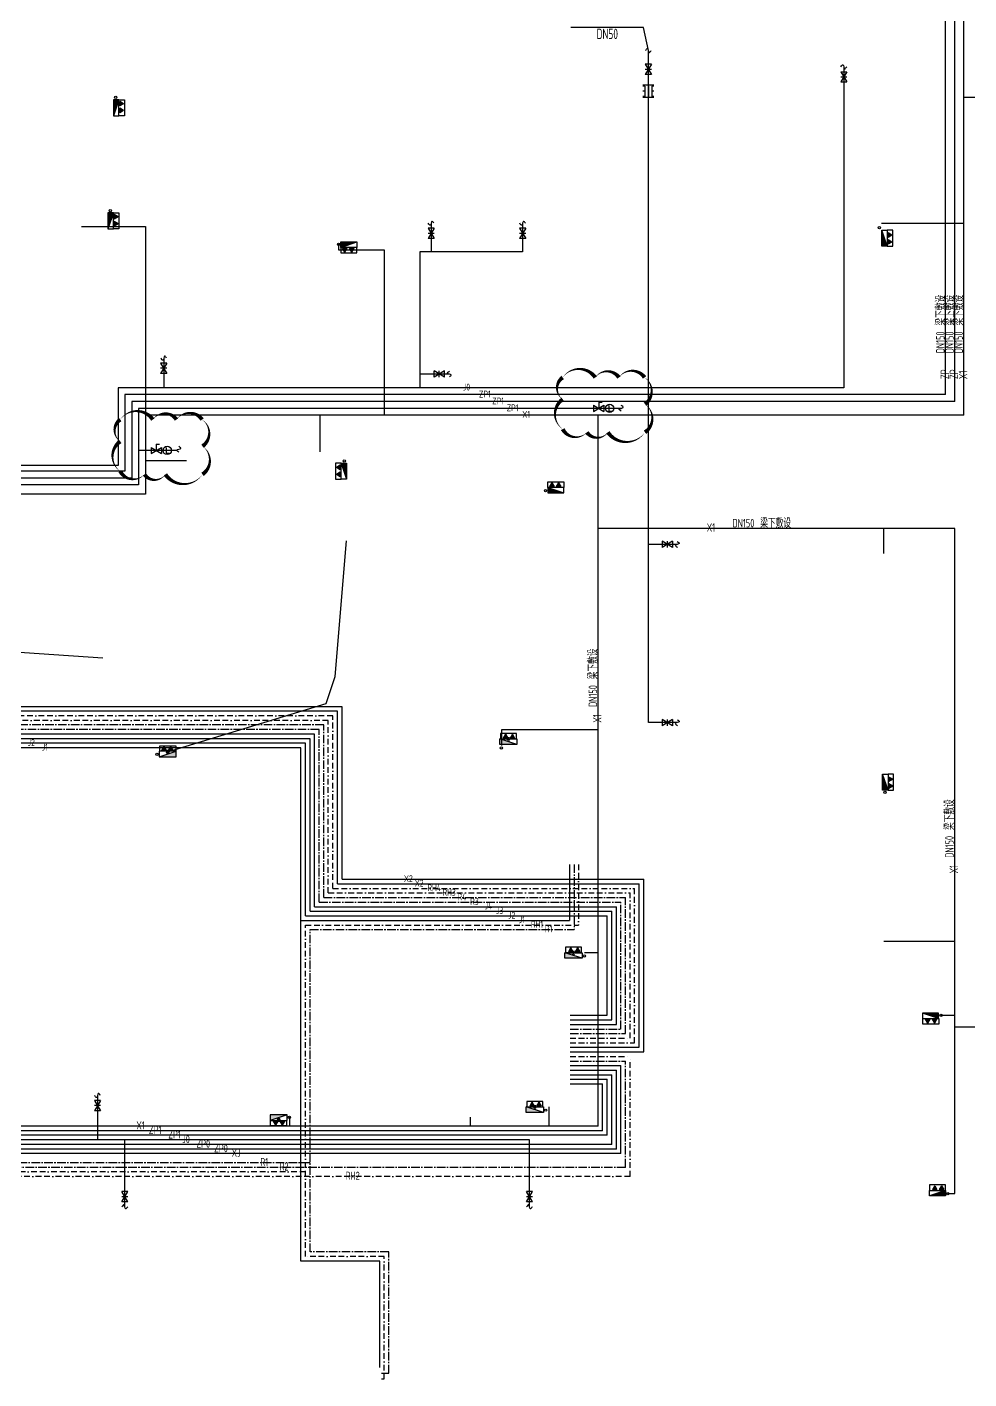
# Model space of a CAD drawing. Extents: x 2846332837 to 2848710837, y 2099491259 to 2101191259.
# Drawn here: x 2847434919 to 2847476124, y 2100081030 to 2100140166 of the extents above; entities that cross this region are included whole.
import ezdxf

# ---------------------------------------------------------------- set-up
doc = ezdxf.new("R2010")
doc.units = 0
doc.header["$LTSCALE"] = 500
doc.header["$MEASUREMENT"] = 0
for name, pattern in [('BORDER', [1.75, 0.5, -0.25, 0.5, -0.25, 0, -0.25]), ('CENTER2', [1.125, 0.75, -0.125, 0.125, -0.125]), ('CONTINOUS', [0])]:
    doc.linetypes.add(name, pattern=pattern)
doc.layers.get('0').update_dxf_attribs({"color": 9, "linetype": 'CONTINUOUS'})
doc.layers.get('DEFPOINTS').update_dxf_attribs({"color": 9, "linetype": 'CONTINUOUS'})
for name, color, linetype in [('W-BUSH', 231, 'CONTINUOUS'), ('W-FRPT-HYDT', 140, 'CONTINUOUS'), ('W-FRPT-HYDT-DIMS', 61, 'CONTINUOUS'), ('W-FRPT-HYDT-EQPM', 60, 'CONTINUOUS'), ('W-FRPT-HYDT-PIPE', 1, 'CONTINUOUS'), ('W-FRPT-SPRL-EQPM', 60, 'CONTINUOUS'), ('W-FRPT-SPRL-PIPE', 2, 'CONTINUOUS'), ('W-RAIN-NOTE', 60, 'CONTINUOUS'), ('W-WSUP-COOL-PIPE', 3, 'CONTINUOUS'), ('W-WSUP-DIMS', 41, 'CONTINUOUS'), ('W-WSUP-EQPM', 40, 'CONTINUOUS'), ('W-WSUP-HOT-PIPE', 6, 'CENTER2'), ('W-WSUP-HOTR-PIPE', 2, 'BORDER')]:
    doc.layers.add(name, color=color, linetype=linetype)
doc.styles.add('TH-STYLE3', font='tssdeng.shx', dxfattribs={"width": 0.7, "bigfont": 'tssdchn.shx'})

# ---------------------------------------------------------------- blocks, each defined once
blk = doc.blocks.new('水流指示器')
for p, q in [((-29, 82), (-29, -78)), ((-29, -78), (67, -78))]:
    blk.add_line(p, q)
blk.add_circle((0, 0), 120)
blk = doc.blocks.new('遥控信号阀')
for p, q in [((0, 90), (0, -90)), ((0, 90), (300, -90)), ((0, -90), (300, 90)), ((150, 180), (150, 0)), ((150, 180), (246, 180)), ((300, 90), (300, -90))]:
    blk.add_line(p, q)
blk = doc.blocks.new('*U14')
at = {"layer": 'DEFPOINTS'}
blk.add_lwpolyline([(56982, -10422, 0, 120, -0.520567), (57933, -10422, 0, 120, -0.520567), (58622, -10422, 0, 120, -0.520567), (59369, -10422, 0, 120, -0.520567), (59382, -11199, 0, 120, -0.520567), (59382, -12020, 0, 120, -0.520567), (58298, -12022, 0, 120, -0.520567), (57688, -12022, 0, 120, -0.520567), (56982, -11929, 0, 120, -0.520567), (56982, -11059, 0, 120, -0.520567)], format="xyseb", close=True, dxfattribs=at)
at = {"layer": 'W-FRPT-SPRL-PIPE'}
blk.add_line((58182, -11322), (58232, -11322), dxfattribs=at)
at = {"layer": 'W-FRPT-HYDT-EQPM'}
for name, p in [('遥控信号阀', (57882, -11322)), ('水流指示器', (58352, -11322))]:
    blk.add_blockref(name, p, dxfattribs=at)
blk = doc.blocks.new('闸阀')
for p, q in [((0, 90), (0, -90)), ((0, 90), (300, -90)), ((0, -90), (300, 90)), ((150, 90), (150, -90)), ((300, 90), (300, -90))]:
    blk.add_line(p, q)
blk = doc.blocks.new('室内消火栓平面1')
blk.add_hatch(color=256).paths.add_polyline_path([(0, 240), (700, 0), (0, 0)])
for p, q in [((0, 240), (0, 0)), ((700, 240), (0, 240)), ((0, 240), (700, 0)), ((0, 0), (700, 0)), ((700, 0), (700, 240))]:
    blk.add_line(p, q)
blk = doc.blocks.new('y6y5')
at = {"layer": 'W-FRPT-HYDT', "linetype": 'CONTINOUS'}
h = blk.add_hatch(dxfattribs=at)
h.set_pattern_fill('ANSI31', color=256, scale=150, angle=89.68542, style=0)
h.set_pattern_definition([(224.6854154676, (-6344295281.336, -1561614377.398), (-13.185257763027, 13.330846849414), [])])
h.paths.add_polyline_path([(82037, 131854), (82111, 131854), (82111, 131922), (82037, 131922)])
h = blk.add_hatch(dxfattribs=at)
h.set_pattern_fill('ANSI31', color=256, scale=150, angle=89.68542, style=0)
h.set_pattern_definition([(134.6854154676, (-6344299508.704, -1562384306.763), (-13.330846849414, -13.185257763027), [])])
h.paths.add_polyline_path([(82411, 131854), (82337, 131854), (82337, 131922), (82411, 131922)])
for p, q in [((82074, 132003), (81974, 131830)), ((82074, 132003), (82174, 131830)), ((82374, 132003), (82274, 131830)), ((82374, 132003), (82474, 131830)), ((82174, 131830), (81974, 131830)), ((82274, 131830), (82474, 131830))]:
    blk.add_line(p, q, dxfattribs=at)
for points in [[(82549, 131796), (82549, 132036), (81849, 132036), (81849, 131796)], [(82037, 131854), (82111, 131854), (82111, 131922), (82037, 131922)], [(82411, 131854), (82337, 131854), (82337, 131922), (82411, 131922)]]:
    blk.add_lwpolyline(points, close=True, dxfattribs=at)
blk = doc.blocks.new('t45454')
at = {"layer": 'W-FRPT-HYDT'}
blk.add_hatch(color=256, dxfattribs=at).paths.add_polyline_path([(76339, 63855), (75589, 63615), (76339, 63615), (76339, 63615)])
for p, q in [((75914, 63905), (76014, 63905)), ((75964, 63805), (75964, 63905)), ((75589, 63855), (75589, 63615)), ((76339, 63855), (75589, 63855)), ((75589, 63615), (76339, 63855)), ((75589, 63615), (76339, 63615)), ((76339, 63615), (76339, 63855))]:
    blk.add_line(p, q, dxfattribs=at)
blk.add_circle((75964, 63805), 50, dxfattribs=at)
blk = doc.blocks.new('*U12')
for p, q in [((160, 30), (-160, 30)), ((-100, 0), (-160, 0)), ((-100, 0), (-100, -300)), ((100, 0), (100, -300)), ((160, 0), (100, 0)), ((-100, -150), (-160, -150)), ((-100, -300), (-160, -300)), ((160, -330), (-160, -330)), ((160, -150), (100, -150)), ((160, -300), (100, -300))]:
    blk.add_line(p, q)
at = {"layer": 'DEFPOINTS'}
blk.add_line((0, 0), (0, -300), dxfattribs=at)

msp = doc.modelspace()

# ---------------------------------------------------------------- linework, layer by layer
for points in [[(2847426218.441119, 2100117686.758123), (2847428998.441099, 2100113202.277938), (2847438237.558028, 2100112575.875037)], [(2847441025.543404, 2100108451.416992), (2847448008.966699, 2100110579.108849), (2847448399.479708, 2100111752.84606), (2847448898.441065, 2100117686.758174)]]:
    msp.add_lwpolyline(points)
at = {"layer": 'W-FRPT-HYDT-DIMS'}
for points in [[(2847461892.436706, 2100140152.312319), (2847458704.443412, 2100140152.312303)], [(2847462098.441089, 2100139136.758087), (2847461892.436706, 2100140152.312319)]]:
    msp.add_lwpolyline(points, dxfattribs=at)
at = {"layer": 'W-FRPT-HYDT-EQPM'}
for centre in [(2847438798.44107, 2100137086.757786), (2847438558.441076, 2100132136.75771), (2847472208.208362, 2100131386.757516), (2847448548.481929, 2100130666.750612), (2847448798.441045, 2100121186.758156), (2847457598.480612, 2100119886.758107), (2847455668.158969, 2100108629.614748), (2847440598.441128, 2100108346.758156), (2847472448.441057, 2100106685.501796), (2847459298.441101, 2100099536.757939), (2847474898.44107, 2100096936.758015), (2847457607.906371, 2100092786.758111), (2847446398.441064, 2100092476.991637), (2847475198.441067, 2100089136.759596)]:
    msp.add_circle(centre, 50, dxfattribs=at)
at = {"layer": 'W-FRPT-HYDT-PIPE'}
msp.add_line((2847440098.441075, 2100119736.758143), (2847399198.435919, 2100119736.758147), dxfattribs=at)
for points in [[(2847475898.441103, 2100123186.758099), (2847475898.441107, 2100192636.758128)], [(2847476998.441069, 2100137086.758115), (2847475898.441103, 2100137086.758115)], [(2847437298.44109, 2100131436.758089), (2847438798.441089, 2100131436.758089), (2847440098.441076, 2100131436.75809)], [(2847440098.441077, 2100131436.75809), (2847440098.441075, 2100119736.758142)], [(2847472301.132143, 2100131583.643159), (2847475898.441103, 2100131583.643159)], [(2847448548.481928, 2100130666.750612), (2847448548.481928, 2100130466.750612), (2847448548.481927, 2100130416.750612), (2847450548.481926, 2100130416.750612), (2847450548.481925, 2100123186.7581)], [(2847475898.441103, 2100123186.758098), (2847440098.441076, 2100123186.758101)], [(2847447748.440646, 2100121586.758119), (2847447748.440646, 2100123186.7581)], [(2847459898.441079, 2100093936.75995), (2847459898.441081, 2100123186.758099)], [(2847441898.44107, 2100121186.758113), (2847440098.441075, 2100121186.758114)], [(2847475498.44105, 2100118236.758104), (2847459898.441081, 2100118236.758106)], [(2847472398.441169, 2100117136.758146), (2847472398.441169, 2100118236.758105)], [(2847475498.441049, 2100089136.759596), (2847475498.44105, 2100118236.758104)], [(2847448498.441086, 2100110236.758135), (2847428398.441103, 2100110236.758136)], [(2847448698.441085, 2100110436.758134), (2847428598.441102, 2100110436.758136)], [(2847448498.441085, 2100102686.758105), (2847448498.441085, 2100110236.758134)], [(2847448698.441085, 2100102886.758106), (2847448698.441085, 2100110436.758134)], [(2847455689.657069, 2100108734.472378), (2847455689.657069, 2100109434.472378), (2847459898.44108, 2100109434.472378)], [(2847448698.441084, 2100102886.758106), (2847461898.441084, 2100102886.758104)], [(2847461898.441083, 2100095336.759987), (2847461898.441084, 2100102886.758104)], [(2847448498.441084, 2100102686.758106), (2847461698.441084, 2100102686.758104)], [(2847461698.441083, 2100095536.759986), (2847461698.441084, 2100102686.758104)], [(2847472398.441062, 2100100186.758137), (2847475498.441067, 2100100186.758136)], [(2847459298.441101, 2100099686.75808), (2847459898.44108, 2100099686.75808)], [(2847474898.44107, 2100096936.758015), (2847475498.441049, 2100096936.758015)], [(2847475498.441049, 2100096436.758014), (2847495598.44106, 2100096436.758013)], [(2847458673.441072, 2100095336.759988), (2847461898.441083, 2100095336.759987)], [(2847458673.441073, 2100095536.759988), (2847461698.441083, 2100095536.759987)], [(2847459898.441084, 2100092086.758148), (2847459898.441084, 2100093936.75995)], [(2847457748.441084, 2100092936.758107), (2847457748.441083, 2100092086.758148)], [(2847446398.441073, 2100092476.758092), (2847446398.441072, 2100092086.75815)], [(2847454298.441086, 2100092476.758091), (2847454298.441086, 2100092086.758149)], [(2847459898.441084, 2100092086.758149), (2847399798.435917, 2100092086.758156)], [(2847475198.441066, 2100089136.759596), (2847475498.441066, 2100089136.759596)]]:
    msp.add_lwpolyline(points, dxfattribs=at)
at = {"layer": 'W-FRPT-SPRL-EQPM'}
for points in [[(2847461975.370419, 2100139140.488058, 0), (2847462060.008357, 2100139227.669471), (2847462134.679846, 2100139053.275274), (2847462226.796116, 2100139142.966407, 0)], [(2847470525.3704, 2100138428.166504, 0), (2847470610.008338, 2100138515.347917), (2847470684.679828, 2100138340.953719), (2847470776.796098, 2100138430.644853, 0)], [(2847452721.511769, 2100131580.830325, 0), (2847452636.873831, 2100131668.011738), (2847452562.202343, 2100131493.61754), (2847452470.086072, 2100131583.308674, 0)], [(2847456721.511799, 2100131580.830151, 0), (2847456636.873861, 2100131668.011564), (2847456562.202372, 2100131493.617366), (2847456470.086102, 2100131583.3085, 0)], [(2847441021.51174, 2100125680.767616, 0), (2847440936.873802, 2100125767.949028), (2847440862.202312, 2100125593.554832), (2847440770.086043, 2100125683.245965, 0)], [(2847453392.450616, 2100124863.687444, 0), (2847453479.632029, 2100124948.325382), (2847453305.237832, 2100125022.996871), (2847453394.928966, 2100125115.113141, 0)], [(2847460911.039647, 2100123363.687426, 0), (2847460823.858235, 2100123448.325365, 0), (2847460998.252432, 2100123522.996854, 0), (2847460908.561299, 2100123615.113123, 0)], [(2847441555.183434, 2100121575.64343, 0), (2847441468.002022, 2100121660.28137, 0), (2847441642.396219, 2100121734.952857, 0), (2847441552.705087, 2100121827.069127, 0)], [(2847463364.849459, 2100117659.828832, 0), (2847463452.030872, 2100117575.190894), (2847463277.636674, 2100117500.519405), (2847463367.327808, 2100117408.403134, 0)], [(2847463364.849445, 2100109863.76802, 0), (2847463452.030858, 2100109779.130082), (2847463277.636661, 2100109704.458593), (2847463367.327794, 2100109612.342323, 0)], [(2847438121.509357, 2100093430.767613, 0), (2847438036.871419, 2100093517.949026), (2847437962.199931, 2100093343.554829), (2847437870.083661, 2100093433.245962, 0)], [(2847439321.511786, 2100088561.109556, 0), (2847439236.873847, 2100088473.928143), (2847439162.202358, 2100088648.32234), (2847439070.086088, 2100088558.631207, 0)], [(2847457021.511772, 2100088561.109498, 0), (2847456936.873834, 2100088473.928086), (2847456862.202344, 2100088648.322282), (2847456770.086075, 2100088558.631149, 0)]]:
    msp.add_spline(points, degree=3, dxfattribs=at)
at = {"layer": 'W-FRPT-SPRL-PIPE'}
for points in [[(2847475098.441102, 2100124086.758096), (2847475098.441107, 2100207701.436165)], [(2847475498.441103, 2100123786.758096), (2847475498.441106, 2100192236.758128)], [(2847439198.441076, 2100124086.758098), (2847439198.441075, 2100120736.758142)], [(2847475098.441103, 2100124086.758095), (2847439198.441077, 2100124086.758098)], [(2847439498.441075, 2100123786.758099), (2847439498.441074, 2100120436.758142)], [(2847475498.441103, 2100123786.758096), (2847439498.441075, 2100123786.758099)], [(2847439798.441076, 2100123486.7581), (2847439798.441074, 2100120136.758142)], [(2847460914.769619, 2100123486.758098), (2847439798.441076, 2100123486.7581)], [(2847441470.482809, 2100121644.508386), (2847439798.441073, 2100121644.508386)], [(2847439198.441074, 2100120736.758142), (2847397098.435917, 2100120736.758146)], [(2847439498.441074, 2100120436.758142), (2847397398.435918, 2100120436.758146)], [(2847439798.441074, 2100120136.758142), (2847397698.435919, 2100120136.758146)], [(2847458673.441071, 2100094536.759991), (2847460698.441083, 2100094536.75999)], [(2847460698.441083, 2100091086.758147), (2847460698.441083, 2100094536.75999)], [(2847458673.44107, 2100094136.759991), (2847460298.441083, 2100094136.75999)], [(2847458673.441071, 2100094336.759991), (2847460498.441083, 2100094336.75999)], [(2847458673.441076, 2100093936.759949), (2847460098.441083, 2100093936.759949)], [(2847460098.441083, 2100091886.758147), (2847460098.441083, 2100093936.759949)], [(2847460298.441083, 2100091686.758147), (2847460298.441083, 2100094136.75999)], [(2847460498.441083, 2100091286.758147), (2847460498.441083, 2100094336.75999)], [(2847460098.441083, 2100091886.758147), (2847397698.435918, 2100091886.758155)], [(2847460298.441082, 2100091686.758147), (2847397998.435916, 2100091686.758154)], [(2847460498.441083, 2100091286.758147), (2847398598.435917, 2100091286.758154)], [(2847460698.441083, 2100091086.758147), (2847398898.435917, 2100091086.758153)]]:
    msp.add_lwpolyline(points, dxfattribs=at)
at = {"layer": 'W-WSUP-COOL-PIPE'}
for p, q in [((2847470648.441071, 2100138424.436534), (2847470648.441041, 2100124386.758096)), ((2847447498.441086, 2100101686.758106), (2847447498.441086, 2100109236.758133))]:
    msp.add_line(p, q, dxfattribs=at)
for points in [[(2847462098.441088, 2100109740.697349), (2847462098.441089, 2100139136.758088)], [(2847452598.441098, 2100131577.100352), (2847452598.441098, 2100130336.758132)], [(2847456598.441128, 2100131577.100178), (2847456598.441128, 2100130336.758132)], [(2847456598.441125, 2100130336.758132), (2847452098.4411, 2100130336.758132)], [(2847452098.441104, 2100130336.758132), (2847452098.441103, 2100124386.758075)], [(2847440898.441069, 2100125677.037643), (2847440898.441069, 2100124386.758098)], [(2847453388.720631, 2100124986.758118), (2847452098.441103, 2100124986.758118)], [(2847470648.441041, 2100124386.758096), (2847438898.441074, 2100124386.758099)], [(2847438898.441076, 2100124386.758098), (2847438898.441075, 2100120986.758141)], [(2847438898.441071, 2100120986.758141), (2847389269.941033, 2100120986.758145)], [(2847463361.119488, 2100117536.758161), (2847462098.441088, 2100117536.758161)], [(2847463361.119474, 2100109740.697349), (2847462098.441074, 2100109740.697349)], [(2847447498.441086, 2100109236.758133), (2847427798.441103, 2100109236.758135)], [(2847447298.441086, 2100109036.758132), (2847427998.441104, 2100109036.758134)], [(2847447098.441086, 2100108836.758132), (2847428198.441103, 2100108836.758134)], [(2847447098.441086, 2100101286.758105), (2847447098.441086, 2100108836.758132)], [(2847447298.441085, 2100101486.758104), (2847447298.441086, 2100109036.758132)], [(2847446898.441086, 2100108636.758132), (2847428398.441104, 2100108636.758133)], [(2847446898.441084, 2100086186.758178), (2847446898.441086, 2100108636.758132)], [(2847458648.441085, 2100103536.759972), (2847458648.441085, 2100101086.758103)], [(2847447498.441086, 2100101686.758106), (2847460698.441083, 2100101686.758104)], [(2847460698.441083, 2100096536.759988), (2847460698.441084, 2100101686.758104)], [(2847446898.441085, 2100101086.758104), (2847458648.441085, 2100101086.758103)], [(2847447098.441086, 2100101286.758104), (2847460298.441083, 2100101286.758103)], [(2847447298.441084, 2100101486.758105), (2847460498.441084, 2100101486.758103)], [(2847460298.441084, 2100096936.759987), (2847460298.441084, 2100101286.758103)], [(2847460498.441083, 2100096736.759987), (2847460498.441084, 2100101486.758103)], [(2847458673.441079, 2100096936.759988), (2847460298.441083, 2100096936.759987)], [(2847458673.441077, 2100096536.759988), (2847460698.441083, 2100096536.759987)], [(2847458673.441078, 2100096736.759988), (2847460498.441083, 2100096736.759987)], [(2847458673.441071, 2100094736.75999), (2847460898.441083, 2100094736.759989)], [(2847460898.441083, 2100090886.758147), (2847460898.441083, 2100094736.759989)], [(2847437998.438686, 2100093427.03764), (2847437998.438686, 2100091486.75815)], [(2847456898.441099, 2100091486.758148), (2847423498.441116, 2100091486.758143)], [(2847439198.441113, 2100088564.839534), (2847439198.441113, 2100091486.758155)], [(2847456898.4411, 2100088564.839476), (2847456898.4411, 2100091486.758098)], [(2847460898.441083, 2100090886.758147), (2847399648.435915, 2100090886.758153)], [(2847450348.446504, 2100086186.758177), (2847446898.441084, 2100086186.758178)], [(2847450348.446505, 2100081528.522837), (2847450348.446505, 2100086186.758177)]]:
    msp.add_lwpolyline(points, dxfattribs=at)
at = {"layer": 'W-WSUP-HOT-PIPE', "color": 6}
msp.add_line((2847461098.441082, 2100090286.758147), (2847407498.44114, 2100090286.758152), dxfattribs=at)
for points in [[(2847447698.441086, 2100109436.758134), (2847427598.441103, 2100109436.758136)], [(2847447898.441085, 2100109636.758134), (2847427798.441103, 2100109636.758135)], [(2847447698.441085, 2100101886.758105), (2847447698.441086, 2100109436.758134)], [(2847447898.441084, 2100102086.758105), (2847447898.441085, 2100109636.758133)], [(2847458848.441086, 2100103536.759973), (2847458848.441085, 2100100686.758101)], [(2847447698.441085, 2100101886.758106), (2847460898.441084, 2100101886.758105)], [(2847447898.441085, 2100102086.758106), (2847461098.441083, 2100102086.758105)], [(2847460898.441084, 2100096336.759987), (2847460898.441084, 2100101886.758104)], [(2847461098.441083, 2100096136.759987), (2847461098.441084, 2100102086.758105)], [(2847447298.441083, 2100086586.758178), (2847447298.441085, 2100100686.758102)], [(2847447298.441084, 2100100686.758102), (2847458848.441085, 2100100686.758101)], [(2847458673.441077, 2100096336.759988), (2847460898.441083, 2100096336.759987)], [(2847458673.441075, 2100096136.759988), (2847461098.441083, 2100096136.759987)], [(2847458673.441072, 2100094936.759988), (2847461098.441083, 2100094936.759987)], [(2847461098.441083, 2100090286.758146), (2847461098.441083, 2100094936.759988)], [(2847447298.441084, 2100090486.758148), (2847400023.435918, 2100090486.758152)], [(2847450748.446504, 2100086586.758177), (2847447298.441083, 2100086586.758178)], [(2847450748.446505, 2100081279.111156), (2847450748.446504, 2100086586.758177)], [(2847450423.448807, 2100081279.111156), (2847450748.446505, 2100081279.111156)]]:
    msp.add_lwpolyline(points, dxfattribs=at)
at = {"layer": 'W-WSUP-HOTR-PIPE'}
for points in [[(2847448298.441085, 2100110036.758135), (2847428198.441102, 2100110036.758137)], [(2847448298.441085, 2100102486.758105), (2847448298.441085, 2100110036.758134)], [(2847448098.441085, 2100109836.758135), (2847427998.441103, 2100109836.758137)], [(2847448098.441085, 2100102286.758106), (2847448098.441085, 2100109836.758134)], [(2847459048.441086, 2100103536.759973), (2847459048.441085, 2100100886.758102)], [(2847448098.441084, 2100102286.758106), (2847461298.441083, 2100102286.758104)], [(2847448298.441084, 2100102486.758106), (2847461498.441084, 2100102486.758104)], [(2847461298.441083, 2100095936.759987), (2847461298.441083, 2100102286.758104)], [(2847461498.441083, 2100095736.759987), (2847461498.441084, 2100102486.758104)], [(2847447098.441083, 2100086386.758177), (2847447098.441085, 2100100886.758102)], [(2847447098.441084, 2100100886.758103), (2847459048.441086, 2100100886.758102)], [(2847458673.441073, 2100095736.759988), (2847461498.441084, 2100095736.759987)], [(2847458673.441075, 2100095936.759988), (2847461298.441083, 2100095936.759987)], [(2847458673.441072, 2100095136.759988), (2847461298.441083, 2100095136.759987)], [(2847461298.441083, 2100089886.758147), (2847461298.441083, 2100095136.759986)], [(2847447098.441084, 2100090086.758148), (2847400098.435919, 2100090086.758153)], [(2847461298.441083, 2100089886.758147), (2847407098.44114, 2100089886.758153)], [(2847450548.446504, 2100086386.758177), (2847447098.441083, 2100086386.758177)], [(2847450548.446505, 2100081029.69809), (2847450548.446504, 2100086386.758177)], [(2847450423.451109, 2100081029.698091), (2847450548.446504, 2100081029.698091)]]:
    msp.add_lwpolyline(points, dxfattribs=at)

# ---------------------------------------------------------------- block references
at = {"layer": 'W-BUSH', "xscale": 1.5, "yscale": 1.5, "zscale": 1.5, "rotation": 359.9999999944683}
msp.add_blockref('*U12', (2847462098.441089, 2100137581.758106), dxfattribs=at)
at = {"layer": 'W-FRPT-HYDT'}
for p, rotation in [((2847438698.441069, 2100136986.757786), 269.9999997761509), ((2847438458.441075, 2100132036.757709), 269.9999997761509), ((2847457698.480615, 2100119786.758107), 8.485087500457349e-07), ((2847474798.44107, 2100097036.758015), 179.9999998961046)]:
    msp.add_blockref('室内消火栓平面1', p, dxfattribs=dict(at, rotation=rotation))
at = {"layer": 'W-FRPT-HYDT', "xscale": -1}
for p, rotation in [((2847472308.208379, 2100130586.757874), 270.0000002541453), ((2847448648.481931, 2100130766.750612), 179.9999992530907), ((2847448898.441044, 2100121086.758152), 89.99999862652282), ((2847472348.441057, 2100106785.501796), 270.0000002541453), ((2847475098.441066, 2100089036.759596), 6.677794317511143e-08)]:
    msp.add_blockref('室内消火栓平面1', p, dxfattribs=dict(at, rotation=rotation))
at = {"layer": 'W-FRPT-SPRL-EQPM', "xscale": 1.5, "yscale": 1.5, "zscale": 1.5}
for p, rotation in [((2847372878.86174, 2100140470.324674), 359.9999999583268), ((2847353523.005687, 2100138628.075783), 359.9999994201856)]:
    msp.add_blockref('*U14', p, dxfattribs=dict(at, rotation=rotation))
at = {"layer": 'W-RAIN-NOTE', "xscale": -1}
for name, p, rotation in [('y6y5', (2847307142.810676, 2100054438.153455), 269.999999708713), ('y6y5', (2847306902.810682, 2100049488.153379), 269.999999708713), ('y6y5', (2847540247.087407, 2099988231.12926), 7.81070728095301e-07), ('y6y5', (2847523271.984948, 2099976691.243696), 359.9999991270262), ('t45454', (2847531917.812541, 2100045147.615627), 359.9821611497403), ('t45454', (2847534767.812592, 2100035797.848953), 359.9821611497403), ('y6y5', (2847392249.836464, 2100228592.388237), 179.9999998286667), ('t45454', (2847533077.277862, 2100029047.849125), 359.9821611497403), ('y6y5', (2847363724.896791, 2100224132.505813), 179.9999993244094)]:
    msp.add_blockref(name, p, dxfattribs=dict(at, rotation=rotation))
at = {"layer": 'W-RAIN-NOTE'}
for name, p, rotation in [('y6y5', (2847340752.577941, 2100213135.362134), 270.0000003215832), ('y6y5', (2847531197.08849, 2100262322.379606), 179.9999993205286), ('y6y5', (2847580454.069136, 2100038538.150155), 89.99999869396085), ('y6y5', (2847373774.894483, 2099977231.011877), 359.9999996780567), ('t45454', (2847365129.068307, 2100044607.850743), 0.0178376553427156), ('y6y5', (2847340792.810619, 2100189334.106056), 270.0000003215832), ('y6y5', (2847376624.894535, 2099967881.245203), 359.9999996780567), ('y6y5', (2847374934.359804, 2099961131.245375), 359.9999996780567), ('t45454', (2847521867.813665, 2100156215.899309), 180.0178378527259), ('y6y5', (2847392549.836375, 2099957481.129428), 1.342159280309389e-07)]:
    msp.add_blockref(name, p, dxfattribs=dict(at, rotation=rotation))
at = {"layer": 'W-WSUP-EQPM', "zscale": 1.5}
for p, xscale, yscale, rotation in [((2847462098.441089, 2100138538.875542), 1.5, 1.5, 270.0000000211411), ((2847470648.441071, 2100138211.758137), -1.5, 1.499999999999999, 89.99999999668049), ((2847452598.441098, 2100131364.421958), 1.5, 1.5, 269.9999999944683), ((2847456598.441128, 2100131364.421784), 1.5, 1.5, 269.9999999944683), ((2847440898.441069, 2100125464.359249), 1.5, 1.5, 269.9999999944683), ((2847453176.04225, 2100124986.758116), 1.5, 1.5, 179.9999997765455), ((2847463148.441092, 2100117536.75816), -1.5, 1.499999999999999, 8.056123768085399e-08), ((2847463148.441079, 2100109740.697349), -1.5, 1.499999999999999, 8.056123768085399e-08), ((2847437998.438686, 2100093214.359246), 1.5, 1.5, 269.9999999944683), ((2847439198.441114, 2100088777.517923), -1.5, 1.499999999999999, 270.0000000805613), ((2847456898.441101, 2100088777.517865), -1.5, 1.499999999999999, 270.0000000805613)]:
    msp.add_blockref('闸阀', p, dxfattribs=dict(at, xscale=xscale, yscale=yscale, rotation=rotation))

# ---------------------------------------------------------------- texts
at = {"layer": 'W-FRPT-HYDT-DIMS', "style": 'TH-STYLE3', "width": 0.7}
for s, height, rotation, p in [('DN50', 450, 0.0000031202, (2847459829.814481, 2100139641.549543)), ('梁下敷设', 370, 90.0000006988, (2847475088.475698, 2100127107.424675)), ('梁下敷设', 370, 90.0000006988, (2847475488.475698, 2100127107.424675)), ('梁下敷设', 370, 90.0000006988, (2847475874.20162, 2100127107.424676)), ('DN150', 370, 90.0000006988, (2847475057.188149, 2100125892.057662)), ('DN150', 370, 90.0000006988, (2847475457.188149, 2100125892.057662)), ('DN150', 370, 90.0000006988, (2847475856.326353, 2100125892.057663)), ('ZP', 370, 90.0000006988, (2847475250.05666, 2100124766.010604)), ('ZP', 370, 90.0000006988, (2847475650.05666, 2100124766.010604)), ('X1', 370, 90.0000006988, (2847476049.194864, 2100124766.010605)), ('X1', 370, 0.0000031202, (2847464652.078002, 2100118087.743002)), ('DN150', 370, 0.0000031202, (2847465778.12506, 2100118280.611513)), ('梁下敷设', 370, 0.0000031202, (2847466993.492074, 2100118262.736247)), ('梁下敷设', 370, 90.0000006988, (2847459874.832584, 2100111636.439107)), ('DN150', 370, 90.0000006988, (2847459856.957315, 2100110421.072094)), ('X1', 370, 90.0000006988, (2847460049.825855, 2100109736.202354)), ('梁下敷设', 370, 90.0000006988, (2847475471.85737, 2100105041.479441)), ('DN150', 370, 90.0000006988, (2847475453.9821, 2100103826.112428)), ('X1', 370, 90.0000006988, (2847475646.85064, 2100103141.242688))]:
    msp.add_text(s, height=height, rotation=rotation, dxfattribs=at).set_placement(p)
at = {"layer": 'W-WSUP-DIMS', "style": 'TH-STYLE3', "width": 0.7}
for s, height, rotation, p in [('J0', 300, 0.0000006988, (2847453988.769018, 2100124266.104831)), ('ZP1', 300, 0.0000006988, (2847454689.761592, 2100123959.929061)), ('ZP1', 300, 0.0000006988, (2847455267.730917, 2100123659.92906)), ('ZP1', 300, 0.0000006988, (2847455904.059671, 2100123359.92906)), ('X1', 300, 0.0000006988, (2847456585.377395, 2100123070.053151)), ('J2', 300, 0.0000006988, (2847434947.650113, 2100108716.104867)), ('J1', 300, 0.0000006988, (2847435562.104809, 2100108516.104867)), ('X2', 300, 0.0000006988, (2847451406.324961, 2100102766.104838)), ('X2', 300, 0.0000006988, (2847451879.912441, 2100102566.104839)), ('RH4', 300, 0.0000006988, (2847452431.841732, 2100102366.104839)), ('RH3', 300, 0.0000006988, (2847453090.412866, 2100102166.104838)), ('R4', 300, 0.0000006988, (2847453754.111906, 2100101966.104839)), ('R3', 300, 0.0000006988, (2847454305.637115, 2100101766.104839)), ('J4', 300, 0.0000006988, (2847454936.567388, 2100101566.104839)), ('J3', 300, 0.0000006988, (2847455434.509434, 2100101366.104838)), ('J2', 300, 0.0000006988, (2847455966.932968, 2100101166.104837)), ('J1', 300, 0.0000006988, (2847456428.545264, 2100100966.104837)), ('RH1', 300, 0.0000006988, (2847456961.41088, 2100100766.104836)), ('R1', 300, 0.0000006988, (2847457575.437668, 2100100566.104836)), ('X1', 350, 0.0000031202, (2847439701.378947, 2100091946.232711)), ('ZP1', 350, 0.0000031202, (2847440246.690799, 2100091746.23271)), ('ZP1', 350, 0.0000031202, (2847441095.848113, 2100091546.232709)), ('J0', 350, 0.0000031202, (2847441704.518493, 2100091346.232705)), ('ZP0', 350, 0.0000031202, (2847442327.78888, 2100091146.232708)), ('ZP0', 350, 0.0000031202, (2847443103.97676, 2100090946.232709)), ('XJ', 350, 0.0000031202, (2847443871.043459, 2100090746.232708)), ('R1', 350, 0.0000031202, (2847445122.38969, 2100090346.232709)), ('R2', 350, 0.0000031202, (2847445963.619536, 2100090146.232708)), ('RH2', 350, 0.0000031202, (2847448851.982913, 2100089746.232708))]:
    msp.add_text(s, height=height, rotation=rotation, dxfattribs=at).set_placement(p)

doc.saveas('drawing.dxf')
